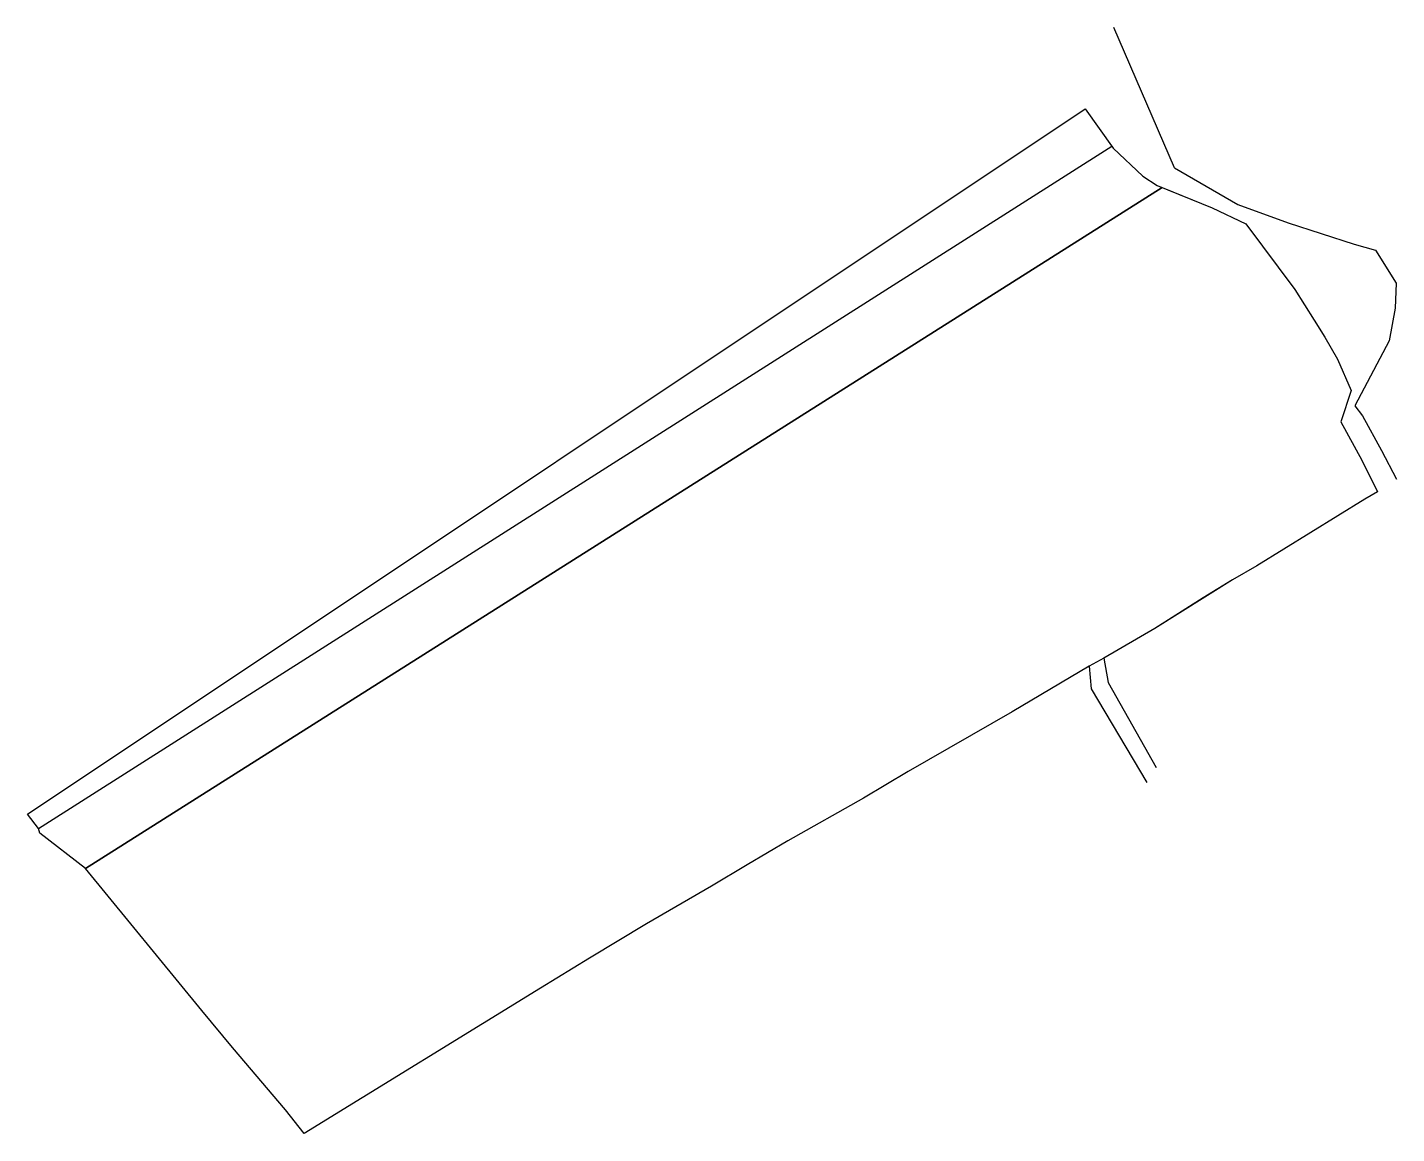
# Model space of a CAD drawing. Header units: millimetres. Extents: x 596732 to 597147, y 1296070 to 1296405.
import ezdxf

# ---------------------------------------------------------------- set-up
doc = ezdxf.new("R2010")
doc.units = ezdxf.units.MM

msp = doc.modelspace()

# ---------------------------------------------------------------- linework, layer by layer
for points, elevation in [([(597079.75, 1296362.68), (597061.32, 1296405.24)], 145.56), ([(597130.14, 1296285.69), (597136.5, 1296274.11), (597141.23, 1296264.52), (597137.46, 1296262.22), (597104.75, 1296242.02), (597097.36, 1296237.82), (597088.45, 1296232.36), (597073.76, 1296223.1), (597058.36, 1296214.05), (597053.86, 1296211.68), (597030.53, 1296197.77), (596999, 1296179.68), (596985.48, 1296171.68), (596962.6, 1296158.76), (596950.21, 1296151.43), (596939.43, 1296145.01), (596919.78, 1296133.58), (596902.45, 1296123.2), (596887.59, 1296114.03), (596816.06, 1296069.98), (596810.39, 1296077.16), (596794.32, 1296096.07), (596784.97, 1296107.34), (596749.74, 1296150.35), (596735.9, 1296161.01), (596735.49, 1296162.43), (596732.15, 1296166.79), (597052.69, 1296380.59), (597061.16, 1296368.66), (597070.12, 1296360.12), (597074.51, 1296357.35), (597091.14, 1296350.58), (597101.4, 1296345.73), (597116.17, 1296325.76), (597122.03, 1296316.53), (597125.31, 1296311.37), (597129.13, 1296304.67), (597133.24, 1296295.22), (597130.14, 1296285.69)], 141.72), ([(597060.73, 1296369.26), (597061.16, 1296368.66), (597070.12, 1296360.12), (597074.51, 1296357.35), (597076.01, 1296356.74), (596749.74, 1296150.35), (596735.9, 1296161.01), (596735.49, 1296162.43), (597060.73, 1296369.26), (597061.16, 1296368.66)], 141.72), ([(597079.75, 1296362.68), (597098.93, 1296351.52), (597114.15, 1296346.01), (597134.18, 1296339.51), (597140.62, 1296337.75), (597146.89, 1296327.69), (597146.58, 1296320.18), (597144.76, 1296310.23), (597134.36, 1296290.51), (597136.71, 1296287.55), (597142.45, 1296277.05), (597147.06, 1296268.35)], 145.56), ([(596749.74, 1296150.35), (597076.01, 1296356.74), (597076.01, 1296356.74), (597091.14, 1296350.58), (597101.4, 1296345.73), (597116.17, 1296325.76), (597122.03, 1296316.53), (597125.31, 1296311.37), (597129.13, 1296304.67), (597133.24, 1296295.22), (597130.14, 1296285.69), (597136.5, 1296274.11), (597141.23, 1296264.52), (597137.46, 1296262.22), (597104.75, 1296242.02), (597097.36, 1296237.82), (597073.76, 1296223.1), (597058.36, 1296214.05), (597053.86, 1296211.68), (597030.53, 1296197.77), (596999, 1296179.68), (596985.48, 1296171.68), (596962.6, 1296158.76), (596950.21, 1296151.43), (596939.43, 1296145.01), (596919.78, 1296133.58), (596902.45, 1296123.2), (596887.59, 1296114.03), (596816.06, 1296069.98), (596810.39, 1296077.16), (596794.32, 1296096.07), (596784.97, 1296107.34), (596749.74, 1296150.35)], 141.72), ([(597053.86, 1296211.68), (597054.49, 1296204.8), (597071.34, 1296176.39)], 141.72), ([(597058.36, 1296214.05), (597059.68, 1296206.71), (597074.16, 1296180.89)], 141.72)]:
    msp.add_lwpolyline(points, dxfattribs=dict(elevation=elevation))

doc.saveas('drawing.dxf')
